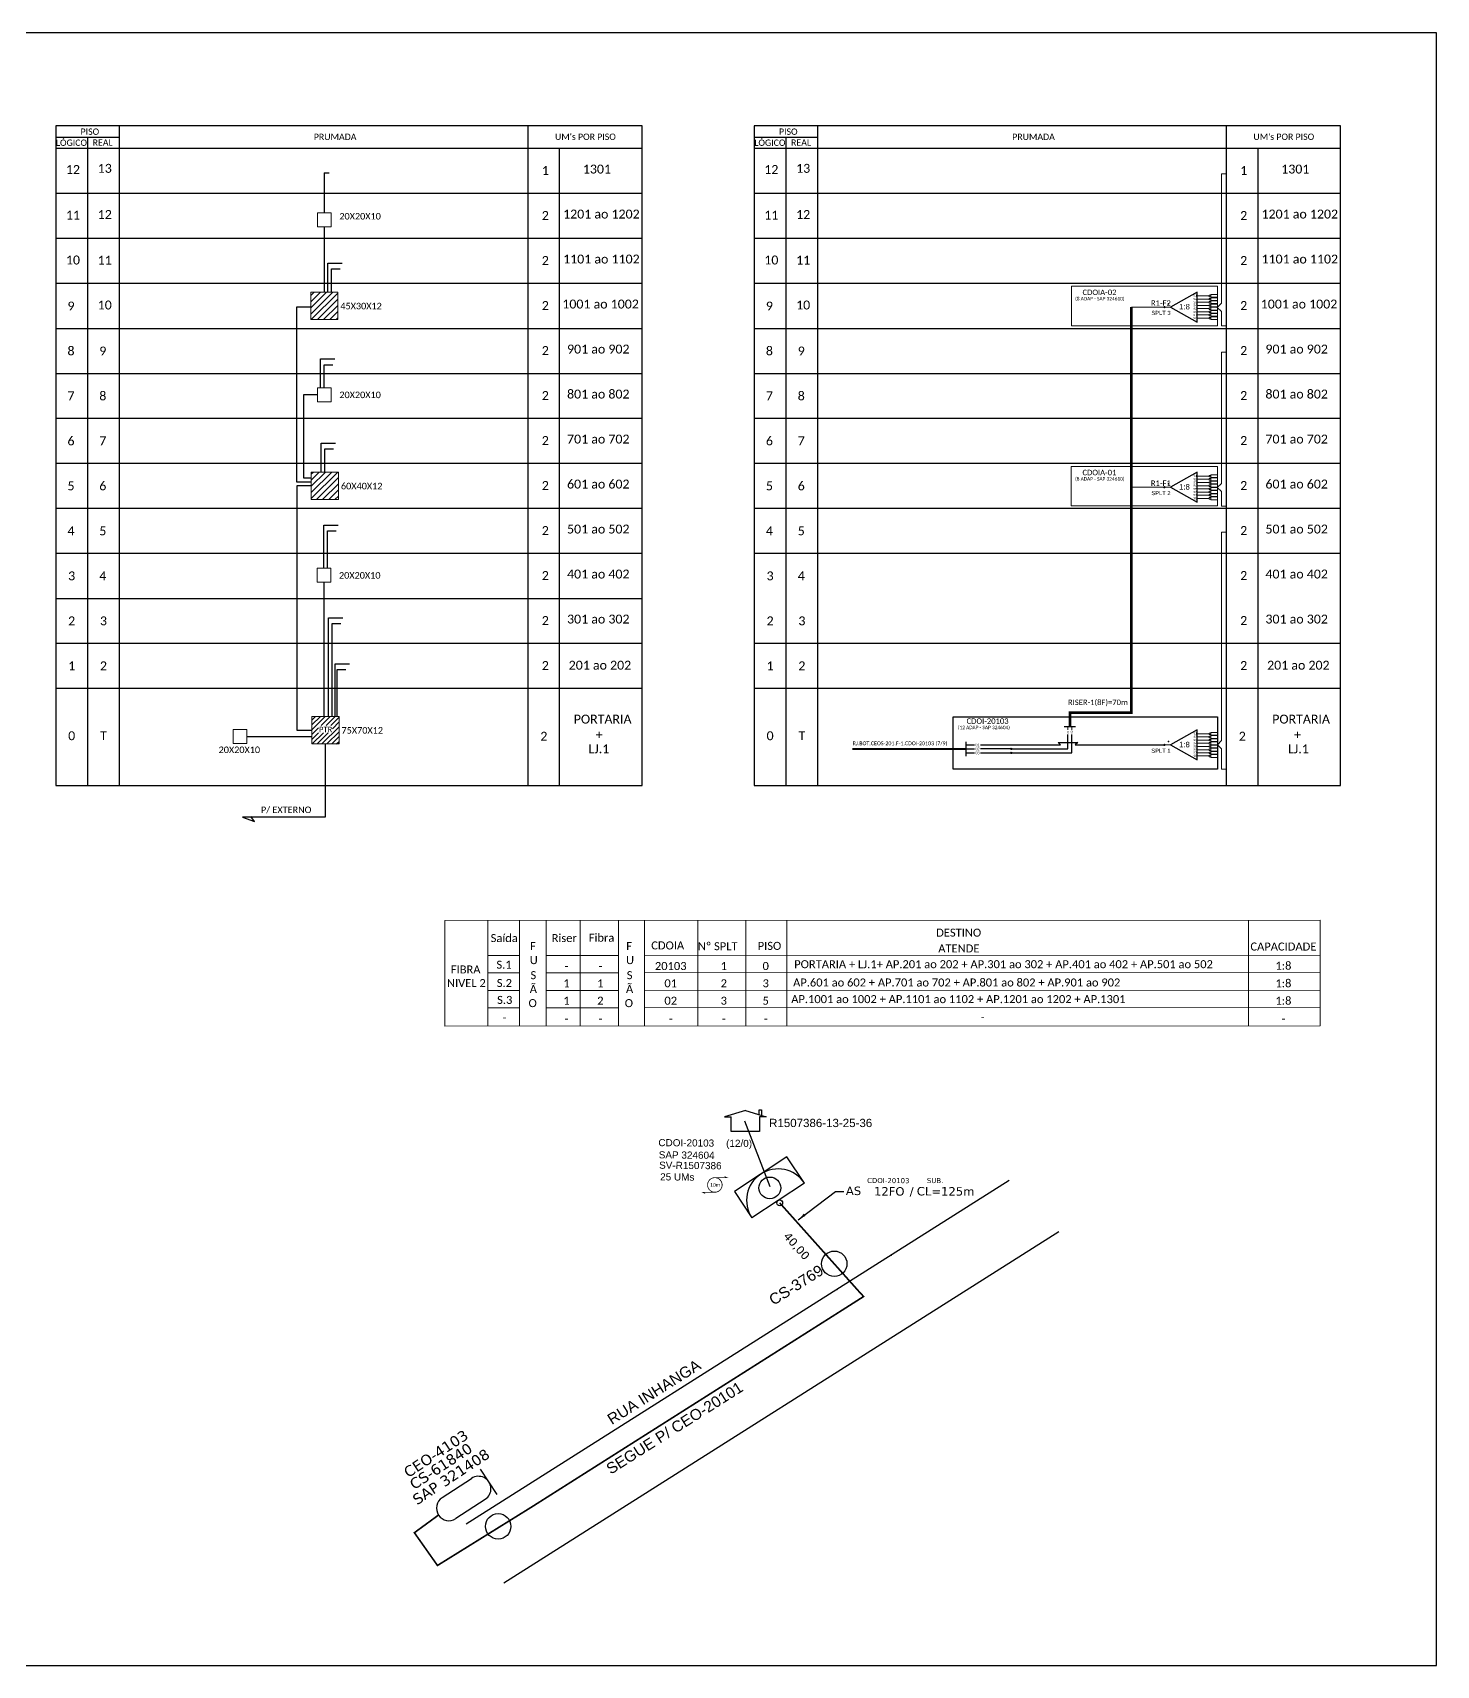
# Model space of a CAD drawing. Header units: metres. Extents: x -1286 to -445, y -500 to 94.
# Drawn here: x -956 to -445, y -500 to 94 of the extents above; entities that cross this region are included whole.
import ezdxf
from ezdxf.enums import TextEntityAlignment as Align

# ---------------------------------------------------------------- set-up
doc = ezdxf.new("R2010")
doc.units = ezdxf.units.M
for name, color, linetype, lineweight in [('(Notas)', 7, 'Continuous', 0), ("20.0-LEGENDA DOS CDO'S", 1, 'Continuous', 0), ('_NUMERAÇÃO_', 34, 'Continuous', 0)]:
    doc.layers.add(name, color=color, linetype=linetype, lineweight=lineweight)
for name, color, linetype in [('CAP a instalar', 1, 'Continuous'), ('CEO', 1, 'Continuous'), ('CP', 6, 'Continuous'), ('DIVISA', 10, 'Continuous'), ('DROP DE CLIENTE', 140, 'Continuous'), ('Folga', 1, 'Continuous'), ('label_cabos', 7, 'Continuous'), ('Legenda', 1, 'Continuous'), ('METRAGEM', 3, 'Continuous'), ('MUB_SEGMENTO', 7, 'Continuous'), ('QUADRA', 7, 'Continuous'), ('surveys', 7, 'Continuous'), ('surveys legendas', 7, 'Continuous')]:
    doc.layers.add(name, color=color, linetype=linetype)
doc.layers.add('EXTRA', color=50, linetype='Continuous', plot=False)
doc.styles.add('ARIAL', font='arial.ttf')
doc.styles.add('siredit', font='verdana.ttf')
doc.styles.add('WMF-Calibri0', font='calibri.ttf')
doc.linetypes.add('FENCELINE1', pattern='A,0.25,-0.1,[133,ltypeshp.shx,S=0.1,R=0,X=-0.1,Y=0],-0.1,1', length=1.45)
doc.dimstyles.new('CC', dxfattribs={"dimtxt": 1, "dimasz": 2, "dimexe": 0.18, "dimexo": 0.0625, "dimgap": 0.09, "dimtad": 0, "dimdec": 0, "dimrnd": 1, "dimzin": 0, "dimdsep": 46, "dimtxsty": 'siredit', "dimblk": 'NONE', "dimcen": 0, "dimse1": 1, "dimse2": 1, "dimsd1": 1, "dimsd2": 1, "dimclrt": 7, "dimadec": 0, "dimazin": 0, "dimtfac": 1, "dimtdec": 0, "dimtofl": 0, "dimtmove": 0, "dimatfit": 3, "dimfxl": 0, "dimtolj": 1, "dimtzin": 0, "dimarcsym": 0})

# ---------------------------------------------------------------- blocks, each defined once
blk = doc.blocks.new('SPLT_1-8_SC-APC')
at = {"color": 1}
blk.add_lwpolyline([(-7.37, -2.1), (-17.04, -7.55), (-7.37, -13), (-7.37, -2.1)], dxfattribs=at)
at = {"color": 3, "lineweight": 0}
for points in [[(-2.99, -3.51), (-7.37, -3.51)], [(-7.37, -4.66), (-2.99, -4.66)], [(-7.37, -5.82), (-2.99, -5.82)], [(-2.41, -3.02), (-2.41, -4)], [(-2.41, -3.02), (0, -3.02)], [(-2.41, -4), (0, -4)], [(-2.41, -4.17), (-2.41, -5.16)], [(-2.41, -4.17), (0, -4.17)], [(-2.41, -5.16), (0, -5.16)], [(-2.41, -5.32), (-2.41, -6.31)], [(-2.41, -5.32), (0, -5.32)], [(-7.37, -6.97), (-2.99, -6.97)], [(-7.37, -8.12), (-2.99, -8.12)], [(-7.37, -9.28), (-2.99, -9.28)], [(-7.37, -10.43), (-2.99, -10.43)], [(-7.37, -11.58), (-2.99, -11.58)], [(-2.41, -6.31), (0, -6.31)], [(-2.41, -6.48), (-2.41, -7.46)], [(-2.41, -6.48), (0, -6.48)], [(-2.41, -7.46), (0, -7.46)], [(-2.41, -7.63), (-2.41, -8.62)], [(-2.41, -7.63), (0, -7.63)], [(-2.41, -8.62), (0, -8.62)], [(-2.41, -8.78), (-2.41, -9.77)], [(-2.41, -8.78), (0, -8.78)], [(-2.41, -9.77), (0, -9.77)], [(-2.41, -9.94), (-2.41, -10.92)], [(-2.41, -9.94), (0, -9.94)], [(-2.41, -10.92), (0, -10.92)], [(-2.41, -11.09), (-2.41, -12.08)], [(-2.41, -11.09), (0, -11.09)], [(-2.41, -12.08), (0, -12.08)]]:
    blk.add_lwpolyline(points, dxfattribs=at)
for points in [[(-2.99, -3.22), (-2.41, -3.22), (-2.41, -3.8), (-2.99, -3.8)], [(-2.99, -4.38), (-2.41, -4.38), (-2.41, -4.95), (-2.99, -4.95)], [(-2.99, -5.53), (-2.41, -5.53), (-2.41, -6.1), (-2.99, -6.1)], [(-2.99, -6.68), (-2.41, -6.68), (-2.41, -7.26), (-2.99, -7.26)], [(-2.99, -7.84), (-2.41, -7.84), (-2.41, -8.41), (-2.99, -8.41)], [(-2.99, -8.99), (-2.41, -8.99), (-2.41, -9.56), (-2.99, -9.56)], [(-2.99, -10.14), (-2.41, -10.14), (-2.41, -10.72), (-2.99, -10.72)], [(-2.99, -11.3), (-2.41, -11.3), (-2.41, -11.87), (-2.99, -11.87)]]:
    blk.add_lwpolyline(points, close=True, dxfattribs=at)
at = {"color": 1, "lineweight": 0}
blk.add_lwpolyline([(-17.04, -7.55), (-19.26, -7.55)], dxfattribs=at)
at = {"color": 1, "style": 'ARIAL'}
for s, height, p in [('S1', 0.75, (-8.74, -3.78)), ('S2', 0.75, (-8.74, -4.97)), ('S3', 0.75, (-8.74, -6.18)), ('1:8', 2, (-13.91, -8.4)), ('S4', 0.75, (-8.74, -7.36)), ('S5', 0.75, (-8.74, -8.57)), ('S6', 0.75, (-8.74, -9.69)), ('S7', 0.75, (-8.74, -10.78)), ('S8', 0.75, (-8.74, -11.9))]:
    blk.add_text(s, height=height, dxfattribs=at).set_placement(p)
blk = doc.blocks.new('SPLITTER FUTURO')
blk.add_point((0, 0))
at = {"style": 'ARIAL', "text_generation_flag": 6, "flags": 4}
for tag, p, height in [('SPLT', (-6.22, -4.1), 1.5), ('INSTAL.', (-6.25, -6.09), 1.25)]:
    blk.add_attdef(tag, p, '', height=height, rotation=180, dxfattribs=at)
blk = doc.blocks.new('SURVEY_SURVEY')
for p, q in [((0, 0.0000254), (-0.0000251, 0.000018)), ((0, 0.0000254), (0.0000251, 0.000018)), ((0.0000169, 0.0000264), (0.0000195, 0.0000264)), ((0.0000169, 0.0000205), (0.0000169, 0.0000264)), ((0.0000195, 0.0000264), (0.0000195, 0.0000198)), ((-0.0000251, 0.000018), (-0.0000173, 0.000018)), ((-0.0000172, 0), (-0.0000172, 0.0000179)), ((0.0000172, 0), (-0.0000172, 0)), ((0.0000251, 0.000018), (0.0000172, 0.000018)), ((0.0000172, 0.000018), (0.0000172, 0))]:
    blk.add_line(p, q)
blk = doc.blocks.new('_None')
blk = doc.blocks.new('LEGENDA DOS CABOS')
at = {"layer": 'EXTRA', "color": 0, "style": 'siredit'}
for tag, p in [('ID', (4.6, 0.97)), ('XX', (9.03, 0.97))]:
    blk.add_attdef(tag, text='', height=0.48, rotation=359.69, dxfattribs=at).set_placement(p, align=Align.MIDDLE_CENTER)
at = {"layer": 'Legenda', "color": 0, "style": 'siredit'}
for tag, p in [('TIPO_CABO', (1.31, 0)), ('CABO', (4.69, -0.05)), ('/', (6.81, -0.05)), ('METROS', (10.03, -0.05))]:
    blk.add_attdef(tag, text='', height=0.8, rotation=359.69, dxfattribs=at).set_placement(p, align=Align.MIDDLE_CENTER)
blk = doc.blocks.new('A$C07E14978')
at = {"layer": 'Folga', "color": 0, "const_width": 0.146}
blk.add_lwpolyline([(2.23, 2.92, 1.000012), (2.23, 0.28, 0.999978)], format="xyb", close=True, dxfattribs=at)
at = {"layer": 'Folga', "color": 0, "const_width": 0.137}
for points in [[(2.23, 2.92), (4.42, 2.92), (3.98, 3.13)], [(2.23, 0.28), (0.03, 0.28), (0.47, 0.06)]]:
    blk.add_lwpolyline(points, dxfattribs=at)
at = {"layer": 'Folga', "color": 0}
blk.add_text('10m', height=0.659, dxfattribs=at).set_placement((1.38, 1.27))

msp = doc.modelspace()

# ---------------------------------------------------------------- hatches: boundary and pattern name
h = msp.add_hatch()
h.set_pattern_fill('LINE', color=1, scale=0.5, angle=45)
h.paths.add_polyline_path([(-854.36, -65.67), (-854.36, -75.71), (-844.46, -75.71), (-844.46, -65.67)])
h.paths.add_polyline_path([(-844.67, -0.17), (-854.58, -0.17), (-854.58, -10.21), (-844.67, -10.21)])
at = {"lineweight": 0}
h = msp.add_hatch(color=3, dxfattribs=at)
h.dxf.hatch_style = 1
edge = h.paths.add_edge_path()
edge.add_arc((-543.97, -5.63), 0.242, 0, 360)
h = msp.add_hatch(color=3, dxfattribs=at)
h.dxf.hatch_style = 1
edge = h.paths.add_edge_path()
edge.add_arc((-543.99, -71.19), 0.242, 0, 360)
h = msp.add_hatch()
h.set_pattern_fill('ANSI31', color=1, scale=10, style=0)
h.set_pattern_definition([(45, (-1467.6277, -550.1654), (-0.8838835, 0.8838835), [])])
h.paths.add_polyline_path([(-854.15, -164.59), (-844.25, -164.59), (-844.25, -154.54), (-854.15, -154.54)])
h.paths.add_polyline_path([(-851.73, -160.55), (-846.68, -160.55), (-846.68, -157.82), (-851.73, -157.82)], flags=16)
h = msp.add_hatch(color=3)
h.dxf.hatch_style = 1
edge = h.paths.add_edge_path()
edge.add_arc((-599.72, -166.39), 0.256, 0, 360)
h = msp.add_hatch(color=3, dxfattribs=at)
h.dxf.hatch_style = 1
edge = h.paths.add_edge_path()
edge.add_arc((-544, -164.93), 0.242, 0, 360)
h = msp.add_hatch(color=3)
h.dxf.hatch_style = 1
edge = h.paths.add_edge_path()
edge.add_arc((-599.72, -167.85), 0.256, 0, 360)

# ---------------------------------------------------------------- linework, layer by layer
at = {"layer": '(Notas)', "lineweight": 0}
for p, q in [((-790.11, -267.22), (-790.11, -228.85)), ((-778.58, -267.22), (-778.58, -228.85)), ((-768.94, -267.22), (-768.94, -228.85)), ((-756.6, -267.22), (-756.6, -228.85)), ((-742.57, -267.22), (-742.57, -228.85)), ((-733.1, -267.22), (-733.1, -228.85)), ((-713.8, -267.22), (-713.8, -228.85)), ((-696.32, -267.22), (-696.32, -228.85)), ((-681.41, -267.22), (-681.41, -228.85)), ((-513.35, -267.08), (-513.35, -228.71))]:
    msp.add_line(p, q, dxfattribs=at)
msp.add_lwpolyline([(-487.35, -228.71), (-487.35, -267.08)], dxfattribs=at)
at = {"color": 5, "lineweight": 0}
for p, q in [((-543.97, -5.63), (-555.99, -5.63)), ((-543.99, -71.19), (-556.01, -71.19))]:
    msp.add_line(p, q, dxfattribs=at)
at = {"color": 1}
for p, q in [((-616.19, -163.86), (-616.19, -169)), ((-681.31, -314.77), (-700.44, -327.43)), ((-674.97, -324.33), (-694.11, -337))]:
    msp.add_line(p, q, dxfattribs=at)
msp.add_lwpolyline([(-1286.07, -499.81), (-445.07, -499.81), (-445.07, 94.19), (-1286.07, 94.19)], close=True)
at = {"color": 0}
for points in [[(-734.01, 60.34), (-947.32, 60.34)], [(-479.93, 60.34), (-693.24, 60.34)], [(-947.32, 56.22), (-924.18, 56.22)], [(-693.24, 56.22), (-670.09, 56.22)], [(-947.32, 52.11), (-734.01, 52.11)], [(-693.24, 52.11), (-479.93, 52.11)]]:
    msp.add_lwpolyline(points, dxfattribs=at)
for points in [[(-947.32, 60.34), (-947.32, 52.11)], [(-924.18, 52.11), (-924.18, 60.34)], [(-775.6, 60.34), (-775.6, 52.11)], [(-734.01, 52.11), (-734.01, 60.34)], [(-693.24, 60.34), (-693.24, 52.11)], [(-670.09, 52.11), (-670.09, 60.34)], [(-521.52, 60.34), (-521.52, 52.11)], [(-479.93, 52.11), (-479.93, 60.34)], [(-935.75, 56.22), (-935.75, 52.11)], [(-681.67, 56.22), (-681.67, 52.11)], [(-947.32, 52.11), (-734.01, 52.11)], [(-947.32, 52.11), (-947.32, -179.65), (-734.01, -179.65), (-734.01, 52.11)], [(-935.75, 52.11), (-935.75, -179.65)], [(-924.18, -179.65), (-924.18, 52.11)], [(-775.6, 52.11), (-775.6, -179.65)], [(-764.03, -179.65), (-764.03, 52.11)], [(-693.24, 52.11), (-479.93, 52.11)], [(-693.24, 52.11), (-693.24, -179.65), (-479.93, -179.65), (-479.93, 52.11)], [(-681.67, 52.11), (-681.67, -179.65)], [(-670.09, -179.65), (-670.09, 52.11)], [(-521.52, 52.11), (-521.52, -179.65)], [(-509.94, -179.65), (-509.94, 52.11)], [(-947.32, 35.74), (-734.01, 35.74)], [(-693.24, 35.74), (-479.93, 35.74)], [(-947.32, 19.37), (-734.01, 19.37)], [(-693.24, 19.37), (-479.93, 19.37)], [(-947.32, 3), (-734.01, 3)], [(-693.24, 3), (-479.93, 3)], [(-947.32, -13.38), (-734.01, -13.38)], [(-693.24, -13.38), (-479.93, -13.38)], [(-947.32, -29.75), (-734.01, -29.75)], [(-693.24, -29.75), (-479.93, -29.75)], [(-947.32, -46.12), (-734.01, -46.12)], [(-693.24, -46.12), (-479.93, -46.12)], [(-947.32, -62.49), (-734.01, -62.49)], [(-693.24, -62.49), (-479.93, -62.49)], [(-947.32, -78.86), (-734.01, -78.86)], [(-693.24, -78.86), (-479.93, -78.86)], [(-947.32, -95.23), (-734.01, -95.23)], [(-693.24, -95.23), (-479.93, -95.23)], [(-947.32, -111.61), (-734.01, -111.61)], [(-947.32, -127.98), (-734.01, -127.98)], [(-693.24, -127.98), (-479.93, -127.98)], [(-947.32, -144.35), (-734.01, -144.35)], [(-693.24, -144.35), (-479.93, -144.35)]]:
    msp.add_lwpolyline(points)
at = {"color": 3}
for points in [[(-849.64, 43.25), (-849.64, 43.25), (-849.63, 28.62)], [(-849.64, 43.25), (-847.88, 43.25)], [(-849.63, 23.55), (-849.63, -0.17)], [(-848.32, -0.17), (-848.32, 10.33), (-843.13, 10.33)], [(-846.97, -0.17), (-846.97, 8.25), (-843.86, 8.25)], [(-854.36, -69.29), (-859.63, -69.29), (-859.63, -5.58), (-854.58, -5.58)], [(-850.98, -35.02), (-850.98, -24.51), (-845.79, -24.51)], [(-849.63, -35.02), (-849.63, -26.6), (-846.52, -26.6)], [(-852.12, -37.55), (-857.18, -37.52), (-857.18, -67.73), (-854.36, -67.77)], [(-850.76, -65.67), (-850.76, -55.17), (-845.56, -55.17)], [(-849.41, -65.67), (-849.41, -57.25), (-846.3, -57.25)], [(-854.36, -70.69), (-859.61, -70.69), (-859.61, -159.55), (-854.15, -159.57)], [(-849.76, -100.69), (-849.76, -84.94), (-844.57, -84.94)], [(-848.41, -100.69), (-848.41, -87.02), (-845.3, -87.02)], [(-849.76, -105.76), (-849.77, -154.54)], [(-848.07, -154.54), (-848.07, -118.65), (-842.87, -118.65)], [(-846.72, -154.54), (-846.72, -120.74), (-843.61, -120.74)], [(-845.67, -154.54), (-845.67, -135.42), (-840.47, -135.42)], [(-844.9, -154.54), (-844.9, -137.5), (-841.79, -137.5)], [(-877.79, -161.84), (-854.15, -161.86)], [(-616.19, -164.93), (-613.03, -164.93)], [(-610.96, -164.93), (-581.78, -164.93), (-582.68, -164.03), (-575.5, -164.03), (-576.41, -164.93), (-544, -164.93)]]:
    msp.add_lwpolyline(points, dxfattribs=at)
at = {"color": 3, "lineweight": 0}
for points in [[(-521.54, -12.44), (-523.19, -12.44), (-523.19, -7.24), (-524.76, -5.74), (-523.19, -4.23), (-523.2, 42.88), (-521.54, 42.88)], [(-521.56, -78.03), (-523.21, -78.03), (-523.21, -72.8), (-524.78, -71.29), (-523.21, -69.79), (-523.19, -22), (-521.54, -22)], [(-521.52, -173.8), (-523.17, -173.8), (-523.17, -166.36), (-524.74, -164.85), (-523.17, -163.34), (-523.17, -87.52), (-521.52, -87.52)]]:
    msp.add_lwpolyline(points, dxfattribs=at)
at = {"lineweight": 0}
for points in [[(-847.15, 28.62), (-852.12, 28.62), (-852.12, 23.55), (-847.15, 23.55)], [(-847.15, -35.02), (-852.12, -35.02), (-852.12, -40.09), (-847.15, -40.09)], [(-847.28, -100.69), (-852.24, -100.69), (-852.24, -105.76), (-847.28, -105.76)], [(-877.79, -159.31), (-882.76, -159.31), (-882.76, -164.38), (-877.79, -164.38)]]:
    msp.add_lwpolyline(points, close=True, dxfattribs=at)
at = {"color": 1, "lineweight": 0}
for points in [[(-577.84, 1.91), (-524.71, 1.91), (-524.71, -12.41), (-577.84, -12.41)], [(-844.67, -0.17), (-854.58, -0.17), (-854.58, -10.21), (-844.67, -10.21)], [(-577.86, -63.65), (-524.73, -63.65), (-524.73, -77.96), (-577.86, -77.96)], [(-844.46, -65.67), (-854.36, -65.67), (-854.36, -75.71), (-844.46, -75.71)], [(-844.25, -154.54), (-854.15, -154.54), (-854.15, -164.59), (-844.25, -164.59)]]:
    msp.add_lwpolyline(points, close=True, dxfattribs=at)
at = {"color": 5, "const_width": 1}
msp.add_lwpolyline([(-555.99, -5.63), (-555.99, -153.19), (-578.37, -153.19), (-578.37, -158.22)], dxfattribs=at)
at = {"color": 1}
msp.add_lwpolyline([(-620.83, -154.68), (-524.74, -154.68), (-524.74, -173.8), (-620.83, -173.8)], close=True, dxfattribs=at)
at = {"color": 5}
for points in [[(-580.41, -158.22), (-576.32, -158.22)], [(-599.46, -166.39), (-579.09, -166.4), (-579.09, -161.18)], [(-599.46, -167.86), (-577.64, -167.86), (-577.64, -161.18)]]:
    msp.add_lwpolyline(points, dxfattribs=at)
at = {"color": 5, "lineweight": 0}
for points in [[(-579.09, -158.22), (-579.09, -159.51)], [(-577.65, -158.22), (-577.65, -159.51)]]:
    msp.add_lwpolyline(points, dxfattribs=at)
at = {"color": 1}
for points in [[(-849.26, -164.59), (-849.26, -191.21), (-879.4, -191.21)], [(-879.4, -191.21), (-874.98, -192.81)], [(-874.98, -192.81), (-876.39, -190.98)], [(-674.97, -324.33), (-681.31, -314.77)], [(-700.44, -327.43), (-694.11, -337)]]:
    msp.add_lwpolyline(points, dxfattribs=at)
msp.add_lwpolyline([(-657.53, -166.43, 0.8, 0.8, 0), (-616.19, -166.43, 0.8, 0.8, 0)], format="xyseb", dxfattribs=at)
at = {"color": 2}
for points in [[(-616.19, -166.39), (-613.03, -166.39)], [(-599.57, -166.39), (-610.96, -166.39)]]:
    msp.add_lwpolyline(points, dxfattribs=at)
at = {"color": 7}
for points in [[(-616.19, -167.85), (-613.03, -167.85)], [(-610.96, -167.85), (-599.46, -167.85)]]:
    msp.add_lwpolyline(points, dxfattribs=at)
at = {"color": 3, "lineweight": 0}
for centre in [(-543.97, -5.63), (-543.99, -71.19), (-544, -164.93)]:
    msp.add_circle(centre, 0.242, dxfattribs=at)
at = {"color": 3}
for centre in [(-599.72, -166.39), (-599.72, -167.85)]:
    msp.add_circle(centre, 0.256, dxfattribs=at)
at = {"color": 1}
for centre, radius in [((-687.55, -326.12), 3.96), ((-683.95, -331.55), 1.06)]:
    msp.add_circle(centre, radius, dxfattribs=at)
msp.add_arc((-684.54, -330.67), 11.47, 33.48795, 213.48795, dxfattribs=at)
at = {"layer": '_NUMERAÇÃO_', "color": 0, "lineweight": 0}
for p, q in [((-487.35, -228.71), (-805.74, -228.85)), ((-805.74, -228.85), (-805.74, -267.22)), ((-778.58, -241.56), (-790.11, -241.56)), ((-742.57, -241.56), (-768.94, -241.56)), ((-487.35, -241.43), (-733.1, -241.56)), ((-778.58, -247.9), (-790.11, -247.9)), ((-742.57, -247.9), (-768.94, -247.9)), ((-487.35, -247.76), (-733.1, -247.9)), ((-778.58, -254.31), (-790.11, -254.31)), ((-742.57, -254.31), (-768.94, -254.31)), ((-487.35, -254.18), (-733.1, -254.31)), ((-778.58, -260.64), (-790.11, -260.64)), ((-742.57, -260.64), (-768.94, -260.64)), ((-487.35, -260.51), (-733.1, -260.64)), ((-487.35, -267.08), (-805.74, -267.22))]:
    msp.add_line(p, q, dxfattribs=at)
at = {"layer": 'CAP a instalar', "color": 1, "linetype": 'FENCELINE1', "ltscale": 6, "const_width": 0.6}
msp.add_lwpolyline([(-677.12, -339.18), (-683.95, -331.55)], dxfattribs=at)
at = {"layer": 'CAP a instalar', "color": 1, "linetype": 'FENCELINE1', "ltscale": 6}
msp.add_lwpolyline([(-808.08, -445.12, 0.6, 0.6, 0), (-816.86, -451.55, 0.6, 0.6, 0), (-808.46, -463.47, 0.6, 0.6, 0), (-774.14, -442.16, 0.6, 0.6, 0), (-660.2, -369.93, 0.6, 0.6, 0), (-653.43, -365.62, 0.6, 0.6, 0), (-654.86, -364.09, 0.6, 0.6, 0), (-677.12, -339.18, 0, 0, 0)], format="xyseb", dxfattribs=at)
at = {"layer": 'CEO', "color": 5}
for p, q in [((-806.77, -438.8), (-796.07, -431.78)), ((-791.06, -439.41), (-801.76, -446.43))]:
    msp.add_line(p, q, dxfattribs=at)
msp.add_lwpolyline([(-786.73, -437.69), (-792.77, -428.49)], dxfattribs=at)
for centre, start, end in [((-793.56, -435.59), 303.29221, 123.29221), ((-804.26, -442.62), 123.29221, 303.29221)]:
    msp.add_arc(centre, 4.56, start, end, dxfattribs=at)
at = {"layer": 'CP', "color": 5}
for centre in [(-664.1, -353.7), (-786.38, -449.24)]:
    msp.add_circle(centre, 4.62, dxfattribs=at)
at = {"layer": 'DIVISA', "color": 7}
for p in [(-643.46, -350.54), (-663.23, -363.05)]:
    msp.add_point(p, dxfattribs=at)
at = {"layer": 'DROP DE CLIENTE'}
msp.add_lwpolyline([(-687.43, -325.68), (-696.6, -301.82)], dxfattribs=at)
at = {"layer": 'QUADRA'}
msp.add_lwpolyline([(-649.02, -354.03), (-600.45, -323.3)], dxfattribs=at)
at = {"layer": 'QUADRA', "color": 4}
for points in [[(-582.41, -342.1), (-784.32, -469.87)], [(-798.05, -448.35), (-649.02, -354.03)]]:
    msp.add_lwpolyline(points, dxfattribs=at)

# ---------------------------------------------------------------- block references
at = {"lineweight": 0}
ref = msp.add_blockref('SPLITTER FUTURO', (-542.5, -4.42), dxfattribs=at)
ref.add_attrib('SPLT', 'SPLT 3', (-548.73, -8.51), dxfattribs={"height": 1.5, "rotation": 180, "style": 'ARIAL', "text_generation_flag": 6})
at = {"color": 3, "lineweight": 0}
for p in [(-524.71, 1.91), (-524.73, -63.65), (-524.74, -157.39)]:
    msp.add_blockref('SPLT_1-8_SC-APC', p, dxfattribs=at)
at = {"color": 1, "lineweight": 0}
ref = msp.add_blockref('SPLITTER FUTURO', (-542.52, -69.98), dxfattribs=at)
ref.add_attrib('SPLT', 'SPLT 2', (-548.75, -74.07), dxfattribs={"height": 1.5, "rotation": 180, "style": 'ARIAL', "text_generation_flag": 6})
at = {"lineweight": 0}
ref = msp.add_blockref('SPLITTER FUTURO', (-542.53, -163.72), dxfattribs=at)
ref.add_attrib('SPLT', 'SPLT 1', (-548.76, -167.81), dxfattribs={"height": 1.5, "rotation": 180, "style": 'ARIAL', "text_generation_flag": 6})
at = {"layer": 'Folga', "xscale": 2.006958307478562, "yscale": 2.006958307478562, "zscale": 2.006958307478562}
msp.add_blockref('A$C07E14978', (-712.02, -328.24), dxfattribs=at)
at = {"layer": 'label_cabos', "xscale": 3.842699247366213, "yscale": 3.842699247366213, "zscale": 3.842699247366213}
msp.add_blockref('LEGENDA DOS CABOS', (-662.13, -327.16), dxfattribs=at).add_auto_attribs({'ID': 'CDOI-20103', 'CABO': '12FO', 'METROS': 'CL=125m', 'XX': 'SUB.', '/': '/', 'TIPO_CABO': 'AS'})
at = {"layer": 'surveys', "color": 151, "xscale": 299999.7073787104, "yscale": 299999.7073787104, "zscale": 299999.7073787104}
msp.add_blockref('SURVEY_SURVEY', (-696.45, -305.59), dxfattribs=at)

# ---------------------------------------------------------------- texts
at = {"color": 0, "style": 'WMF-Calibri0'}
for s, p in [('  LÓGICO', (-948.91, 53.01)), ('     PISO', (-942.36, 57.03)), ('    REAL', (-937.15, 53.06)), ('PRUMADA', (-853.45, 55.15)), ("UM's POR PISO", (-765.71, 55.18)), ('  LÓGICO', (-694.82, 53.01)), ('     PISO', (-688.28, 57.03)), ('    REAL', (-683.06, 53.06)), ('PRUMADA', (-599.37, 55.15)), ("UM's POR PISO", (-511.63, 55.18))]:
    msp.add_text(s, height=2.3, dxfattribs=at).set_placement(p)
at = {"color": 7, "style": 'WMF-Calibri0'}
for s, p in [('12', (-941.07, 44.41)), ('13', (-929.5, 44.83)), ('12', (-686.99, 44.41)), ('13', (-675.42, 44.83)), ('11', (-941.07, 27.82)), ('12', (-929.5, 28.04)), ('11', (-686.99, 27.82)), ('12', (-675.42, 28.04)), ('10', (-941.07, 11.48)), ('11', (-929.5, 11.45)), ('10', (-686.99, 11.48)), ('11', (-675.42, 11.45)), ('10', (-929.5, -4.89)), ('10', (-675.42, -4.89))]:
    msp.add_text(s, height=3.24, dxfattribs=at).set_placement(p, align=Align.MIDDLE_CENTER)
for s, height, p in [('1301', 3.24, (-755.57, 42.95)), ('1301', 3.24, (-501.49, 42.95)), ('1201 ao 1202', 3.24, (-762.75, 26.58)), ('1201 ao 1202', 3.24, (-508.67, 26.58)), ('20X20X10', 2.373, (-844.15, 26.22)), ('1101 ao 1102', 3.24, (-762.75, 10.21)), ('1101 ao 1102', 3.24, (-508.67, 10.21)), ('45X30X12', 2.373, (-843.79, -6.45)), ('1001 ao 1002', 3.24, (-763.04, -6.16)), ('1001 ao 1002', 3.24, (-508.95, -6.16)), ('901 ao 902', 3.24, (-761.32, -22.54)), ('901 ao 902', 3.24, (-507.24, -22.54)), ('801 ao 802', 3.24, (-761.32, -38.91)), ('801 ao 802', 3.24, (-507.24, -38.91)), ('20X20X10', 2.373, (-844.15, -38.77)), ('701 ao 702', 3.24, (-761.32, -55.28)), ('701 ao 702', 3.24, (-507.24, -55.28)), ('60X40X12', 2.373, (-843.57, -71.96)), ('601 ao 602', 3.24, (-761.32, -71.65)), ('601 ao 602', 3.24, (-507.24, -71.65)), ('501 ao 502', 3.24, (-761.32, -88.02)), ('501 ao 502', 3.24, (-507.24, -88.02)), ('20X20X10', 2.373, (-844.28, -104.44)), ('401 ao 402', 3.24, (-761.32, -104.39)), ('401 ao 402', 3.24, (-507.24, -104.39)), ('301 ao 302', 3.24, (-761.32, -120.77)), ('301 ao 302', 3.24, (-507.24, -120.77)), ('201 ao 202', 3.24, (-760.71, -137.55)), ('201 ao 202', 3.24, (-506.63, -137.55)), ('PORTARIA', 3.24, (-758.87, -157.17)), ('PORTARIA', 3.24, (-504.78, -157.17)), ('PTR', 2, (-851.56, -160.3)), ('75X70X12', 2.373, (-843.36, -160.83)), ('20X20X10', 2.373, (-888.08, -167.9)), ('LJ.1', 3.24, (-753.53, -167.98)), ('LJ.1', 3.24, (-499.03, -167.98)), ('P/ EXTERNO', 2.373, (-872.68, -189.73))]:
    msp.add_text(s, height=height, dxfattribs=at).set_placement(p)
at = {"color": 1, "lineweight": 0, "style": 'WMF-Calibri0'}
for s, p in [('CDOIA-02', (-573.79, -1.28)), ('CDOIA-01', (-573.81, -66.84))]:
    msp.add_text(s, height=2, dxfattribs=at).set_placement(p)
for p in [(-567.49, -3.21), (-567.51, -68.77)]:
    msp.add_text('(8 ADAP - SAP 324610)', height=1.25, dxfattribs=at).set_placement(p, align=Align.CENTER)
at = {"color": 5, "lineweight": 0, "style": 'WMF-Calibri0'}
for s, p in [('R1-F2', (-548.9, -5.16)), ('R1-F1', (-548.92, -70.72))]:
    msp.add_text(s, height=2, dxfattribs=at).set_placement(p)
at = {"color": 5, "style": 'WMF-Calibri0'}
msp.add_text('RISER-1(8F)=70m', height=2, dxfattribs=at).set_placement((-579.08, -150.44))
at = {"color": 1, "style": 'WMF-Calibri0'}
msp.add_text('(12 ADAP - SAP 324604)', height=1.25, dxfattribs=at).set_placement((-609.67, -159.21), align=Align.CENTER)
for s, height, p in [('CDOI-20103', 2, (-615.97, -157.28)), ('RJ.BOT.CEOS-201.F-1.CDOI-20103 (7/9)', 1.3876, (-657.43, -165.06))]:
    msp.add_text(s, height=height, dxfattribs=at).set_placement(p)
at = {"style": 'ARIAL'}
for s, p in [('01', (-579.04, -160.25)), ('02', (-577.68, -160.25))]:
    msp.add_text(s, height=0.75, rotation=90, dxfattribs=at).set_placement(p, align=Align.MIDDLE_CENTER)
for s, p in [('01', (-612.03, -164.93)), ('02', (-612.03, -166.39)), ('03', (-612.03, -167.85))]:
    msp.add_text(s, height=1, dxfattribs=at).set_placement(p, align=Align.MIDDLE_CENTER)
at = {"color": 7, "linetype": 'Continuous', "lineweight": 0, "style": 'WMF-Calibri0'}
for s, height, p in [('Saída', 2.911, (-784.18, -235.21)), ('F', 2.91, (-773.75, -238.08)), ('Riser', 2.911, (-762.34, -235.21)), ('Fibra', 2.911, (-748.76, -235.08)), ('F', 2.91, (-738.74, -238.08)), ('CDOIA', 2.911, (-724.7, -237.89)), ('Nº SPLT', 2.911, (-706.5, -238.18)), ('PISO', 2.911, (-687.68, -238.05)), ('DESTINO', 2.911, (-618.85, -233.23)), ('ATENDE', 2.911, (-618.78, -238.98)), ('CAPACIDADE', 2.911, (-500.71, -238.29)), ('S.1', 2.911, (-784.25, -244.89)), ('S.1', 2.911, (-784.25, -244.9)), ('U', 2.91, (-773.42, -243.23)), ('U', 2.91, (-738.41, -243.23)), ('PORTARIA + LJ.1+ AP.201 ao 202 + AP.301 ao 302 + AP.401 ao 402 + AP.501 ao 502', 2.9106, (-602.52, -244.72)), ('FIBRA ', 2.911, (-797.68, -246.63)), ('S', 2.91, (-773.57, -248.71)), ('-', 2.91, (-761.53, -245.38)), ('-', 2.91, (-749.19, -245.38)), ('S', 2.91, (-738.56, -248.71)), ('20103', 2.911, (-723.6, -245.38)), ('1', 2.91, (-704.29, -245.38)), ('0', 2.91, (-689.04, -245.38)), ('1:8', 2.911, (-500.71, -245.25)), ('NIVEL 2', 2.911, (-797.95, -251.59)), ('S.2', 2.911, (-784.12, -251.55)), ('S.2', 2.911, (-784.12, -251.56)), ('Ã', 2.91, (-773.58, -253.73)), ('1', 2.91, (-761.53, -251.66)), ('1', 2.91, (-749.19, -251.66)), ('Ã', 2.91, (-738.57, -253.73)), ('01', 2.911, (-723.6, -251.66)), ('2', 2.91, (-704.29, -251.66)), ('3', 2.91, (-689.04, -251.66)), ('AP.601 ao 602 + AP.701 ao 702 + AP.801 ao 802 + AP.901 ao 902 ', 2.9106, (-619.05, -251.37)), ('1:8', 2.911, (-500.71, -251.66)), ('S.3', 2.911, (-783.99, -257.71)), ('O', 2.91, (-773.83, -258.88)), ('1', 2.91, (-761.53, -257.99)), ('2', 2.91, (-749.19, -257.99)), ('O', 2.91, (-738.82, -258.88)), ('02', 2.911, (-723.6, -257.99)), ('3', 2.91, (-704.29, -257.99)), ('5', 2.91, (-689.04, -257.99)), ('AP.1001 ao 1002 + AP.1101 ao 1102 + AP.1201 ao 1202 + AP.1301', 2.9106, (-618.95, -257.42)), ('1:8', 2.911, (-500.71, -257.99)), ('-', 2.91, (-784.05, -264.13)), ('-', 2.91, (-761.53, -264.56)), ('-', 2.91, (-749.19, -264.56)), ('-', 2.91, (-723.6, -264.56)), ('-', 2.91, (-704.29, -264.56)), ('-', 2.91, (-689.04, -264.56)), ('-', 2.91, (-610.13, -264)), ('-', 2.91, (-500.71, -264.57))]:
    msp.add_text(s, height=height, dxfattribs=at).set_placement(p, align=Align.MIDDLE_CENTER)
at = {"color": 7, "style": 'WMF-Calibri0'}
for tag, flags, p in [('1', 4, (-769.23, 44.04)), ('1', 4, (-515.14, 44.04)), ('2', 4, (-769.23, 27.67)), ('2', 4, (-515.14, 27.67)), ('2', 4, (-769.23, 11.3)), ('2', 4, (-515.14, 11.3)), ('9', 4, (-941.78, -5.27)), ('2', 4, (-769.23, -5.08)), ('9', 4, (-687.7, -5.27)), ('2', 4, (-515.14, -5.08)), ('8', 4, (-941.78, -21.58)), ('9', 4, (-930.21, -21.64)), ('2', 4, (-769.23, -21.45)), ('8', 4, (-687.7, -21.58)), ('9', 4, (-676.12, -21.64)), ('2', 4, (-515.14, -21.45)), ('7', 4, (-941.78, -37.95)), ('8', 4, (-930.21, -37.95)), ('2', 4, (-769.23, -37.82)), ('7', 4, (-687.7, -37.95)), ('8', 4, (-676.12, -37.95)), ('2', 4, (-515.14, -37.82)), ('6', 4, (-941.78, -54.32)), ('7', 4, (-930.21, -54.32)), ('2', 4, (-769.23, -54.19)), ('6', 4, (-687.7, -54.32)), ('7', 4, (-676.12, -54.32)), ('2', 4, (-515.14, -54.19)), ('5', 4, (-941.78, -70.69)), ('6', 4, (-930.21, -70.69)), ('2', 4, (-769.23, -70.56)), ('5', 4, (-687.7, -70.69)), ('6', 4, (-676.12, -70.69)), ('2', 4, (-515.14, -70.56)), ('4', 4, (-941.78, -87.06)), ('5', 4, (-930.21, -87.06)), ('2', 4, (-769.23, -86.94)), ('4', 4, (-687.7, -87.06)), ('5', 4, (-676.12, -87.06)), ('2', 4, (-515.14, -86.94)), ('3', 4, (-941.54, -103.44)), ('4', 4, (-930.21, -103.44)), ('2', 4, (-769.23, -103.31)), ('3', 4, (-687.45, -103.44)), ('4', 4, (-676.12, -103.44)), ('2', 4, (-515.14, -103.31)), ('2', 4, (-941.54, -119.81)), ('3', 4, (-929.97, -119.81)), ('2', 4, (-769.23, -119.68)), ('2', 4, (-687.45, -119.81)), ('3', 4, (-675.88, -119.81)), ('2', 4, (-515.14, -119.68)), ('1', 4, (-941.54, -136.18)), ('2', 4, (-929.97, -136.16)), ('2', 4, (-769.23, -136.05)), ('1', 4, (-687.45, -136.18)), ('2', 4, (-675.88, -136.16)), ('2', 4, (-515.14, -136.05)), ('0', 4, (-941.54, -161.6)), ('T', 12, (-929.97, -161.56)), ('2', 4, (-769.74, -161.77)), ('+', 4, (-749.65, -161.25)), ('0', 4, (-687.45, -161.6)), ('T', 12, (-675.88, -161.56)), ('2', 4, (-515.66, -161.77)), ('+', 4, (-495.56, -161.25))]:
    msp.add_attdef(tag, text='XX', height=3.24, dxfattribs=dict(at, flags=flags)).set_placement(p, align=Align.MIDDLE_CENTER)
at = {"layer": "20.0-LEGENDA DOS CDO'S", "color": 1, "style": 'ARIAL', "width": 1}
for s, height, p in [('CDOI-20103', 2.59, (-728.11, -310.91)), ('SAP 324604', 2.59, (-727.97, -315.35)), ('SV-R1507386', 2.5904, (-727.84, -319.13)), ('25 UMs', 2.59, (-727.46, -323.36))]:
    msp.add_text(s, height=height, rotation=359.46909, dxfattribs=at).set_placement(p)
msp.add_text('(12/0)', height=2.59, rotation=359.46909, dxfattribs=at).set_placement((-698.74, -311.19), align=Align.CENTER)
at = {"layer": 'CEO', "color": 5, "style": 'siredit'}
for s, p in [('CEO-4103', (-810.1, -421.16)), ('SAP 321408', (-804.58, -429.56))]:
    msp.add_text(s, height=3.866, rotation=33.29221, dxfattribs=at).set_placement(p, align=Align.TOP_CENTER)
msp.add_text('CS-61840', height=3.866, rotation=33.29221, dxfattribs=at).set_placement((-807.22, -427.34), align=Align.MIDDLE_CENTER)
at = {"layer": 'METRAGEM', "style": 'siredit'}
msp.add_attdef('40,00', text='CL=XXm', height=3, rotation=311.82423, dxfattribs=at).set_placement((-677.76, -347.25), align=Align.MIDDLE_CENTER)
at = {"layer": 'MUB_SEGMENTO', "color": 7, "style": 'ARIAL'}
msp.add_text('CS-3769', height=4, rotation=32.32699, dxfattribs=at).set_placement((-677.97, -361.42), align=Align.MIDDLE_CENTER)
at = {"layer": 'MUB_SEGMENTO', "color": 5, "style": 'ARIAL'}
msp.add_text('RUA INHANGA', height=4, rotation=32.32699, dxfattribs=at).set_placement((-729.7, -400.36), align=Align.MIDDLE_CENTER)
at = {"layer": 'MUB_SEGMENTO', "style": 'ARIAL'}
msp.add_text('SEGUE P/ CEO-20101', height=4, rotation=32.32699, dxfattribs=at).set_placement((-722.22, -413.43), align=Align.MIDDLE_CENTER)
at = {"layer": 'surveys legendas', "color": 0, "style": 'ARIAL'}
msp.add_text('R1507386-13-25-36', height=3, dxfattribs=at).set_placement((-687.81, -303.97))

# ---------------------------------------------------------------- leaders
at = {"layer": 'label_cabos'}
msp.add_leader([(-677.25, -337.7), (-663.68, -327.41), (-660.68, -327.41)], dimstyle='CC', override={"dimasz": 3}, dxfattribs=at)

doc.saveas('drawing.dxf')
